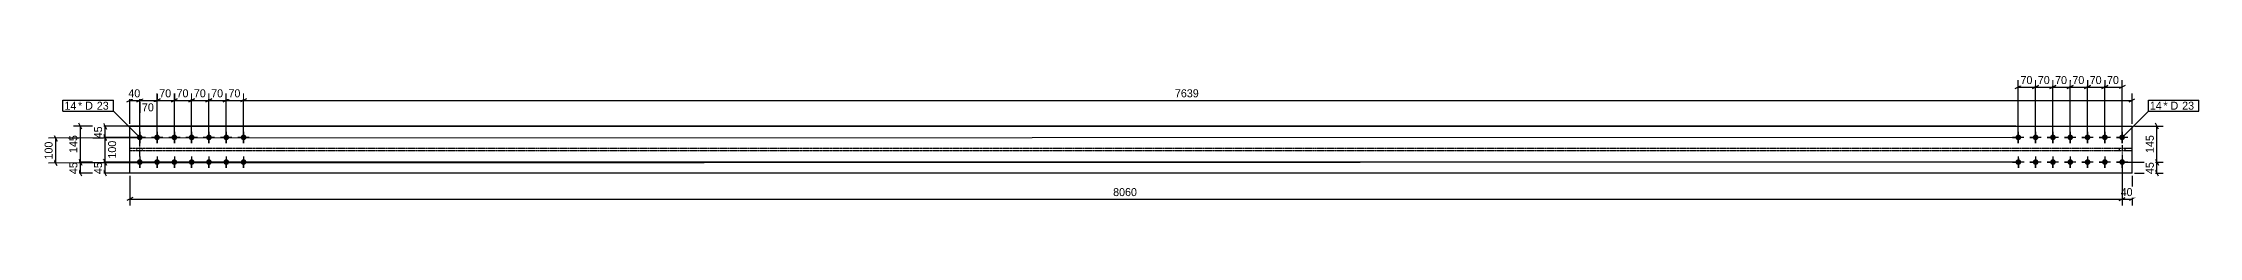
# Model space of a CAD drawing. Header units: millimetres. Extents: x 26 to 22410, y 32 to 1108.
# Drawn here: x 26 to 8746, y 32 to 562 of the extents above; entities that cross this region are included whole.
import ezdxf

# ---------------------------------------------------------------- set-up
doc = ezdxf.new("R2010")
doc.units = ezdxf.units.MM
doc.linetypes.add('DXK_LINE_DOT2', pattern=[3.9198, 1.9599, -1.9599])
doc.linetypes.add('DXK_LINE_DOT4', pattern=[0.9408, 0.4704, -0.4704])
doc.styles.add('Comic Sans MS', font='COMIC.TTF', dxfattribs={"height": 0.2})

msp = doc.modelspace()

# ---------------------------------------------------------------- hatches: boundary and pattern name
at = {"linetype": 'Continuous'}
for points in [[(416.5, 296.1, -1), (416.5, 319.1, -1)], [(486.5, 296.1, -1), (486.5, 319.1, -1)], [(556.5, 296.1, -1), (556.5, 319.1, -1)], [(626.5, 296.1, -1), (626.5, 319.1, -1)], [(696.5, 296.1, -1), (696.5, 319.1, -1)], [(766.5, 296.1, -1), (766.5, 319.1, -1)], [(836.5, 296.1, -1), (836.5, 319.1, -1)], [(8015.9, 296.1, -1), (8015.9, 319.1, -1)], [(8085.9, 296.1, -1), (8085.9, 319.1, -1)], [(8155.9, 296.2, -1), (8155.9, 319.2, -1)], [(8225.9, 296.2, -1), (8225.9, 319.2, -1)], [(8295.9, 296.2, -1), (8295.9, 319.2, -1)], [(8365.9, 296.3, -1), (8365.9, 319.3, -1)], [(8435.9, 296.3, -1), (8435.9, 319.3, -1)], [(416.5, 196.1, -1), (416.5, 219.1, -1)], [(486.5, 196.1, -1), (486.5, 219.1, -1)], [(556.5, 196.1, -1), (556.5, 219.1, -1)], [(626.5, 196.1, -1), (626.5, 219.1, -1)], [(696.5, 196.1, -1), (696.5, 219.1, -1)], [(766.5, 196.1, -1), (766.5, 219.1, -1)], [(836.5, 196.1, -1), (836.5, 219.1, -1)], [(8016, 196.1, -1), (8016, 219.1, -1)], [(8086, 196.1, -1), (8086, 219.1, -1)], [(8156, 196.2, -1), (8156, 219.2, -1)], [(8226, 196.2, -1), (8226, 219.2, -1)], [(8296, 196.2, -1), (8296, 219.2, -1)], [(8366, 196.3, -1), (8366, 219.3, -1)], [(8436, 196.3, -1), (8436, 219.3, -1)]]:
    msp.add_hatch(color=3, dxfattribs=at).paths.add_polyline_path(points)

# ---------------------------------------------------------------- linework, layer by layer
at = {"color": 8, "linetype": 'Continuous'}
for p, q in [((8015.9, 317.6), (8015.8, 539.6)), ((8085.9, 317.6), (8085.8, 539.6)), ((8155.9, 317.7), (8155.8, 539.6)), ((8225.9, 317.7), (8225.8, 539.7)), ((8295.9, 317.7), (8295.8, 539.7)), ((8365.9, 317.8), (8365.8, 539.7)), ((8435.9, 317.8), (8435.8, 539.8)), ((404.5, 451.6), (428.5, 463.6)), ((416.5, 317.6), (416.5, 483.2)), ((474.5, 451.6), (498.5, 463.6)), ((486.5, 317.6), (486.5, 486)), ((544.5, 451.6), (568.5, 463.6)), ((556.5, 317.6), (556.5, 486)), ((614.5, 451.6), (638.5, 463.6)), ((626.5, 317.6), (626.5, 486)), ((684.5, 451.6), (708.5, 463.6)), ((696.5, 317.6), (696.5, 486)), ((696.5, 457.6), (766.5, 457.6)), ((778.5, 463.6), (754.5, 451.6)), ((766.5, 317.6), (766.5, 486)), ((848.5, 463.6), (824.5, 451.6)), ((848.5, 463.6), (824.5, 451.6)), ((836.5, 317.6), (836.5, 486)), ((836.5, 317.6), (836.5, 486)), ((836.5, 457.6), (8475.9, 457.6)), ((8003.8, 505.2), (8027.8, 517.2)), ((8073.8, 505.2), (8097.8, 517.2)), ((8143.8, 505.2), (8167.8, 517.2)), ((8213.8, 505.3), (8237.8, 517.3)), ((8283.8, 505.3), (8307.8, 517.3)), ((8353.8, 505.3), (8377.8, 517.3)), ((8365.8, 511.3), (8435.8, 511.4)), ((8447.8, 517.4), (8423.8, 505.4)), ((8463.9, 451.6), (8487.9, 463.6)), ((8006, 352.6), (148, 352.6)), ((182.4, 340.6), (170.4, 364.6)), ((176.4, 207.6), (176.4, 352.6)), ((366.4, 352.6), (248, 352.6)), ((8485.9, 352.6), (8602, 352.6)), ((8582.4, 340.6), (8570.4, 364.6)), ((8576.4, 207.8), (8576.4, 352.6)), ((76.4, 203.9), (76.4, 303.9)), ((406.5, 307.6), (250.8, 307.6)), ((270.4, 319.6), (282.4, 295.6)), ((276.4, 207.6), (276.4, 307.6)), ((8006, 207.6), (148, 207.6)), ((170.4, 219.6), (182.4, 195.6)), ((182.4, 150.6), (170.4, 174.6)), ((406.5, 207.6), (250.8, 207.6)), ((282.4, 195.6), (270.4, 219.6)), ((8436, 197.8), (8436, 32)), ((8446, 207.8), (8602, 207.8)), ((8570.4, 219.8), (8582.4, 195.8)), ((8582.4, 150.6), (8570.4, 174.6)), ((8006, 162.6), (148, 162.6)), ((366.4, 162.6), (248, 162.6)), ((376.4, 152.6), (376.4, 32)), ((8475.9, 152.6), (8475.9, 32)), ((8485.9, 162.6), (8602, 162.6)), ((388.4, 63.6), (364.4, 51.6)), ((8424, 51.6), (8448, 63.6)), ((8436, 57.6), (8475.9, 57.6)), ((8487.9, 63.6), (8463.9, 51.6))]:
    msp.add_line(p, q, dxfattribs=at)
at = {"color": 7, "linetype": 'Continuous'}
for p, q in [((376.4, 162.6), (376.4, 352.6)), ((376.4, 352.6), (8475.9, 352.6)), ((8475.9, 162.6), (8475.9, 352.6)), ((8475.9, 162.6), (376.4, 162.6))]:
    msp.add_line(p, q, dxfattribs=at)
at = {"color": 7, "linetype": 'DXK_LINE_DOT4'}
for p, q in [((8475.9, 262.3), (376.4, 262.3)), ((8475.9, 252.9), (376.4, 252.9))]:
    msp.add_line(p, q, dxfattribs=at)
at = {"color": 3, "linetype": 'Continuous'}
for p, q in [((439.5, 307.6), (393.5, 307.6)), ((393.5, 307.6), (408.8, 307.6)), ((416.5, 330.6), (416.5, 284.6)), ((416.5, 330.6), (416.5, 315.3)), ((416.5, 284.6), (416.5, 299.9)), ((439.5, 307.6), (424.2, 307.6)), ((509.5, 307.6), (463.5, 307.6)), ((463.5, 307.6), (478.8, 307.6)), ((486.5, 330.6), (486.5, 284.6)), ((486.5, 330.6), (486.5, 315.3)), ((486.5, 284.6), (486.5, 299.9)), ((509.5, 307.6), (494.2, 307.6)), ((579.5, 307.6), (533.5, 307.6)), ((533.5, 307.6), (548.8, 307.6)), ((556.5, 330.6), (556.5, 284.6)), ((556.5, 330.6), (556.5, 315.3)), ((556.5, 284.6), (556.5, 299.9)), ((579.5, 307.6), (564.2, 307.6)), ((649.5, 307.6), (603.5, 307.6)), ((603.5, 307.6), (618.8, 307.6)), ((626.5, 330.6), (626.5, 284.6)), ((626.5, 330.6), (626.5, 315.3)), ((626.5, 284.6), (626.5, 299.9)), ((649.5, 307.6), (634.2, 307.6)), ((719.5, 307.6), (673.5, 307.6)), ((673.5, 307.6), (688.8, 307.6)), ((696.5, 330.6), (696.5, 284.6)), ((696.5, 330.6), (696.5, 315.3)), ((696.5, 284.6), (696.5, 299.9)), ((719.5, 307.6), (704.2, 307.6)), ((789.5, 307.6), (743.5, 307.6)), ((743.5, 307.6), (758.8, 307.6)), ((766.5, 330.6), (766.5, 284.6)), ((766.5, 330.6), (766.5, 315.3)), ((766.5, 284.6), (766.5, 299.9)), ((789.5, 307.6), (774.2, 307.6)), ((859.5, 307.6), (813.5, 307.6)), ((813.5, 307.6), (828.8, 307.6)), ((836.5, 330.6), (836.5, 284.6)), ((836.5, 330.6), (836.5, 315.3)), ((836.5, 284.6), (836.5, 299.9)), ((859.5, 307.6), (844.2, 307.6)), ((8038.9, 307.6), (7992.9, 307.6)), ((7992.9, 307.6), (8008.2, 307.6)), ((8015.9, 330.6), (8015.9, 284.6)), ((8015.9, 330.6), (8015.9, 315.3)), ((8015.9, 284.6), (8015.9, 299.9)), ((8038.9, 307.6), (8023.6, 307.6)), ((8108.9, 307.6), (8062.9, 307.6)), ((8062.9, 307.6), (8078.2, 307.6)), ((8085.9, 330.6), (8085.9, 284.6)), ((8085.9, 330.6), (8085.9, 315.3)), ((8085.9, 284.6), (8085.9, 300)), ((8108.9, 307.6), (8093.6, 307.6)), ((8178.9, 307.7), (8132.9, 307.7)), ((8132.9, 307.7), (8148.2, 307.7)), ((8155.9, 330.7), (8155.9, 284.7)), ((8155.9, 330.7), (8155.9, 315.3)), ((8155.9, 284.7), (8155.9, 300)), ((8178.9, 307.7), (8163.6, 307.7)), ((8248.9, 307.7), (8202.9, 307.7)), ((8202.9, 307.7), (8218.2, 307.7)), ((8225.9, 330.7), (8225.9, 284.7)), ((8225.9, 330.7), (8225.9, 315.4)), ((8225.9, 284.7), (8225.9, 300)), ((8248.9, 307.7), (8233.6, 307.7)), ((8318.9, 307.7), (8272.9, 307.7)), ((8272.9, 307.7), (8288.2, 307.7)), ((8295.9, 330.7), (8295.9, 284.7)), ((8295.9, 330.7), (8295.9, 315.4)), ((8295.9, 284.7), (8295.9, 300)), ((8318.9, 307.7), (8303.6, 307.7)), ((8388.9, 307.8), (8342.9, 307.8)), ((8342.9, 307.8), (8358.2, 307.8)), ((8365.9, 330.8), (8365.9, 284.8)), ((8365.9, 330.8), (8365.9, 315.4)), ((8365.9, 284.8), (8365.9, 300.1)), ((8388.9, 307.8), (8373.6, 307.8)), ((8458.9, 307.8), (8412.9, 307.8)), ((8412.9, 307.8), (8428.2, 307.8)), ((8435.9, 330.8), (8435.9, 284.8)), ((8435.9, 330.8), (8435.9, 315.5)), ((8435.9, 284.8), (8435.9, 300.1)), ((8458.9, 307.8), (8443.6, 307.8)), ((439.5, 207.6), (393.5, 207.6)), ((393.5, 207.6), (408.8, 207.6)), ((416.5, 230.6), (416.5, 184.6)), ((416.5, 230.6), (416.5, 215.3)), ((416.5, 184.6), (416.5, 199.9)), ((439.5, 207.6), (424.2, 207.6)), ((509.5, 207.6), (463.5, 207.6)), ((463.5, 207.6), (478.8, 207.6)), ((486.5, 230.6), (486.5, 184.6)), ((486.5, 230.6), (486.5, 215.3)), ((486.5, 184.6), (486.5, 199.9)), ((509.5, 207.6), (494.2, 207.6)), ((579.5, 207.6), (533.5, 207.6)), ((533.5, 207.6), (548.8, 207.6)), ((556.5, 230.6), (556.5, 184.6)), ((556.5, 230.6), (556.5, 215.3)), ((556.5, 184.6), (556.5, 199.9)), ((579.5, 207.6), (564.2, 207.6)), ((649.5, 207.6), (603.5, 207.6)), ((603.5, 207.6), (618.8, 207.6)), ((626.5, 230.6), (626.5, 184.6)), ((626.5, 230.6), (626.5, 215.3)), ((626.5, 184.6), (626.5, 199.9)), ((649.5, 207.6), (634.2, 207.6)), ((719.5, 207.6), (673.5, 207.6)), ((673.5, 207.6), (688.8, 207.6)), ((696.5, 230.6), (696.5, 184.6)), ((696.5, 230.6), (696.5, 215.3)), ((696.5, 184.6), (696.5, 199.9)), ((719.5, 207.6), (704.2, 207.6)), ((789.5, 207.6), (743.5, 207.6)), ((743.5, 207.6), (758.8, 207.6)), ((766.5, 230.6), (766.5, 184.6)), ((766.5, 230.6), (766.5, 215.3)), ((766.5, 184.6), (766.5, 199.9)), ((789.5, 207.6), (774.2, 207.6)), ((859.5, 207.6), (813.5, 207.6)), ((813.5, 207.6), (828.8, 207.6)), ((836.5, 230.6), (836.5, 184.6)), ((836.5, 230.6), (836.5, 215.3)), ((836.5, 184.6), (836.5, 199.9)), ((859.5, 207.6), (844.2, 207.6)), ((8039, 207.6), (7993, 207.6)), ((7993, 207.6), (8008.3, 207.6)), ((8015.9, 230.6), (8016, 184.6)), ((8015.9, 230.6), (8016, 215.3)), ((8016, 184.6), (8016, 199.9)), ((8039, 207.6), (8023.6, 207.6)), ((8109, 207.6), (8063, 207.6)), ((8063, 207.6), (8078.3, 207.6)), ((8085.9, 230.6), (8086, 184.6)), ((8085.9, 230.6), (8086, 215.3)), ((8086, 184.6), (8086, 200)), ((8109, 207.6), (8093.6, 207.6)), ((8179, 207.7), (8133, 207.7)), ((8133, 207.7), (8148.3, 207.7)), ((8155.9, 230.7), (8156, 184.7)), ((8155.9, 230.7), (8156, 215.3)), ((8156, 184.7), (8156, 200)), ((8179, 207.7), (8163.6, 207.7)), ((8249, 207.7), (8203, 207.7)), ((8203, 207.7), (8218.3, 207.7)), ((8225.9, 230.7), (8226, 184.7)), ((8225.9, 230.7), (8226, 215.4)), ((8226, 184.7), (8226, 200)), ((8249, 207.7), (8233.6, 207.7)), ((8319, 207.7), (8273, 207.7)), ((8273, 207.7), (8288.3, 207.7)), ((8295.9, 230.7), (8296, 184.7)), ((8295.9, 230.7), (8296, 215.4)), ((8296, 184.7), (8296, 200)), ((8319, 207.7), (8303.6, 207.7)), ((8389, 207.8), (8343, 207.8)), ((8343, 207.8), (8358.3, 207.8)), ((8365.9, 230.8), (8366, 184.8)), ((8365.9, 230.8), (8366, 215.4)), ((8366, 184.8), (8366, 200.1)), ((8389, 207.8), (8373.6, 207.8)), ((8459, 207.8), (8413, 207.8)), ((8413, 207.8), (8428.3, 207.8)), ((8435.9, 230.8), (8436, 184.8)), ((8435.9, 230.8), (8436, 215.5)), ((8436, 184.8), (8436, 200.1)), ((8459, 207.8), (8443.6, 207.8))]:
    msp.add_line(p, q, dxfattribs=at)
at = {"color": 3, "linetype": 'DXK_LINE_DOT2'}
for p, q in [((404.9, 252.9), (404.9, 262.3)), ((404.9, 252.9), (404.9, 262.3)), ((404.9, 252.9), (404.9, 262.3)), ((404.9, 252.9), (404.9, 262.3)), ((404.9, 252.9), (404.9, 262.3)), ((416.4, 229.7), (416.4, 292.9)), ((416.4, 229.7), (416.4, 292.9)), ((416.4, 229.7), (416.4, 292.9)), ((416.4, 229.7), (416.4, 292.9)), ((416.4, 229.7), (416.4, 292.9)), ((427.9, 252.9), (427.9, 262.3)), ((427.9, 252.9), (427.9, 262.3)), ((427.9, 252.9), (427.9, 262.3)), ((427.9, 252.9), (427.9, 262.3)), ((427.9, 252.9), (427.9, 262.3)), ((8424.4, 262.3), (8424.4, 252.9)), ((8424.4, 262.3), (8424.4, 252.9)), ((8424.4, 262.3), (8424.4, 252.9)), ((8424.4, 262.3), (8424.4, 252.9)), ((8424.4, 262.3), (8424.4, 252.9)), ((8435.9, 275.5), (8435.9, 212.3)), ((8435.9, 275.5), (8435.9, 212.3)), ((8435.9, 275.5), (8435.9, 212.3)), ((8435.9, 275.5), (8435.9, 212.3)), ((8435.9, 275.5), (8435.9, 212.3)), ((8447.4, 262.3), (8447.4, 252.9)), ((8447.4, 262.3), (8447.4, 252.9)), ((8447.4, 262.3), (8447.4, 252.9)), ((8447.4, 262.3), (8447.4, 252.9)), ((8447.4, 262.3), (8447.4, 252.9))]:
    msp.add_line(p, q, dxfattribs=at)

# ---------------------------------------------------------------- wipeouts: each hides what was drawn before it
at = {"color": 0}
for points in [[(157.3, 419.7), (157.3, 451.7), (112, 451.7), (112, 419.7)], [(8593.3, 419.9), (8593.3, 451.9), (8548, 451.9), (8548, 419.9)]]:
    msp.add_wipeout(points, dxfattribs=at)

# ---------------------------------------------------------------- next in the draw order: wipeouts: each hides what was drawn before it
for points in [[(8433.3, 517.4), (8433.3, 562.2), (8368.3, 562.1), (8368.4, 517.3)], [(157.3, 419.7), (157.3, 451.7), (112, 451.7), (112, 419.7)], [(764, 463.6), (764, 508.4), (699, 508.4), (699, 463.6)], [(4714.7, 463.6), (4714.7, 508.4), (4597.7, 508.4), (4597.7, 463.6)], [(8593.3, 419.9), (8593.3, 451.9), (8548, 451.9), (8548, 419.9)], [(170.4, 322.2), (125.6, 322.2), (125.6, 238), (170.4, 238)], [(327.2, 299.7), (282.4, 299.7), (282.4, 215.5), (327.2, 215.5)], [(8570.4, 322.3), (8525.6, 322.3), (8525.6, 238.1), (8570.4, 238.1)], [(8488.4, 63.6), (8488.4, 108.4), (8423.5, 108.4), (8423.5, 63.6)]]:
    msp.add_wipeout(points, dxfattribs=at)

# ---------------------------------------------------------------- next in the draw order: linework, layer by layer
at = {"color": 8, "linetype": 'Continuous'}
for p, q in [((8365.9, 317.8), (8365.8, 539.7)), ((626.5, 457.6), (696.5, 457.6)), ((708.5, 463.6), (684.5, 451.6)), ((696.5, 317.6), (696.5, 486)), ((754.5, 451.6), (778.5, 463.6)), ((766.5, 317.6), (766.5, 486)), ((766.5, 457.6), (836.5, 457.6)), ((8295.8, 511.3), (8365.8, 511.3)), ((8377.8, 517.3), (8353.8, 505.3)), ((8475.9, 362.6), (8475.9, 486)), ((270.4, 364.6), (282.4, 340.6)), ((276.4, 307.6), (276.4, 352.6)), ((70.4, 315.9), (82.4, 291.9)), ((406.5, 307.6), (248, 307.6)), ((282.4, 295.6), (270.4, 319.6)), ((8006, 207.6), (148, 207.6)), ((170.4, 219.6), (182.4, 195.6)), ((176.4, 162.6), (176.4, 207.6)), ((406.5, 207.6), (248, 207.6)), ((270.4, 219.6), (282.4, 195.6)), ((282.4, 150.6), (270.4, 174.6)), ((276.4, 162.6), (276.4, 207.6)), ((8436, 197.8), (8436, 32)), ((8446, 207.8), (8602, 207.8)), ((8570.4, 219.8), (8582.4, 195.8)), ((8576.4, 162.6), (8576.4, 207.8)), ((376.4, 57.6), (8436, 57.6)), ((8424, 51.6), (8448, 63.6))]:
    msp.add_line(p, q, dxfattribs=at)
at = {"color": 7, "linetype": 'Continuous'}
for p, q in [((106, 413.7), (106, 457.7)), ((8542, 413.9), (8542, 457.9)), ((8435.9, 307.8), (8542, 413.9))]:
    msp.add_line(p, q, dxfattribs=at)

# ---------------------------------------------------------------- next in the draw order: texts
at = {"color": 3, "style": 'Comic Sans MS'}
for s, rotation, p in [('70', 0.02865, (8374.7, 523.7)), ('145', 90.00021, (164, 244.4)), ('100', 90.00021, (320.8, 221.9)), ('145', 90.00021, (8564, 244.5))]:
    msp.add_text(s, height=32.38, rotation=rotation, dxfattribs=at).set_placement(p)
for s, p in [('70', (705.4, 470)), ('7639', (4604.1, 470)), ('40', (8429.9, 70))]:
    msp.add_text(s, height=32.38, dxfattribs=at).set_placement(p)

# ---------------------------------------------------------------- next in the draw order: wipeouts: each hides what was drawn before it
at = {"color": 0}
for points in [[(233.1, 419.7), (233.1, 451.7), (166.9, 451.7), (166.9, 419.7)], [(8669, 419.9), (8669, 451.9), (8602.9, 451.9), (8602.9, 419.9)]]:
    msp.add_wipeout(points, dxfattribs=at)

# ---------------------------------------------------------------- next in the draw order: wipeouts: each hides what was drawn before it
for points in [[(8363.3, 517.3), (8363.3, 562.1), (8298.3, 562.1), (8298.4, 517.3)], [(233.1, 419.7), (233.1, 451.7), (166.9, 451.7), (166.9, 419.7)], [(694, 463.6), (694, 508.4), (629, 508.4), (629, 463.6)], [(834, 463.6), (834, 508.4), (769, 508.4), (769, 463.6)], [(8669, 419.9), (8669, 451.9), (8602.9, 451.9), (8602.9, 419.9)], [(270.4, 362.6), (225.6, 362.6), (225.6, 297.6), (270.4, 297.6)], [(170.4, 217.6), (125.6, 217.6), (125.6, 152.6), (170.4, 152.6)], [(270.4, 217.6), (225.6, 217.6), (225.6, 152.6), (270.4, 152.6)], [(8570.4, 217.7), (8525.6, 217.7), (8525.6, 152.7), (8570.4, 152.7)], [(4464.7, 63.6), (4464.7, 108.4), (4347.7, 108.4), (4347.7, 63.6)]]:
    msp.add_wipeout(points, dxfattribs=at)

# ---------------------------------------------------------------- next in the draw order: linework, layer by layer
at = {"color": 8, "linetype": 'Continuous'}
for p, q in [((8295.9, 317.7), (8295.8, 539.7)), ((556.5, 457.6), (626.5, 457.6)), ((638.5, 463.6), (614.5, 451.6)), ((626.5, 317.6), (626.5, 486)), ((8225.8, 511.3), (8295.8, 511.3)), ((8307.8, 517.3), (8283.8, 505.3)), ((8005.9, 307.6), (48, 303.9)), ((8006, 207.6), (48, 203.9)), ((82.4, 191.9), (70.4, 215.9))]:
    msp.add_line(p, q, dxfattribs=at)

# ---------------------------------------------------------------- next in the draw order: texts
at = {"color": 3, "style": 'Comic Sans MS'}
for s, rotation, p in [('70', 0.02865, (8304.7, 523.7)), ('45', 90.00021, (264, 304)), ('45', 90.00021, (164, 159)), ('45', 90.00021, (264, 159)), ('45', 90.00021, (8564, 159.1))]:
    msp.add_text(s, height=32.38, rotation=rotation, dxfattribs=at).set_placement(p)
for s, p in [('14', (112, 419.7)), ('70', (635.4, 470)), ('70', (775.4, 470)), ('14', (8548, 419.9)), ('8060', (4354.1, 70))]:
    msp.add_text(s, height=32.38, dxfattribs=at).set_placement(p)

# ---------------------------------------------------------------- next in the draw order: wipeouts: each hides what was drawn before it
at = {"color": 0}
for points in [[(294.8, 419.7), (294.8, 451.7), (242.7, 451.7), (242.7, 419.7)], [(8730.8, 419.9), (8730.8, 451.9), (8678.6, 451.9), (8678.6, 419.9)]]:
    msp.add_wipeout(points, dxfattribs=at)

# ---------------------------------------------------------------- next in the draw order: wipeouts: each hides what was drawn before it
for points in [[(8293.3, 517.3), (8293.3, 562.1), (8228.3, 562.1), (8228.4, 517.3)], [(294.8, 419.7), (294.8, 451.7), (242.7, 451.7), (242.7, 419.7)], [(624, 463.6), (624, 508.4), (559, 508.4), (559, 463.6)], [(8730.8, 419.9), (8730.8, 451.9), (8678.6, 451.9), (8678.6, 419.9)], [(70.4, 296), (25.6, 295.9), (25.6, 211.8), (70.4, 211.8)]]:
    msp.add_wipeout(points, dxfattribs=at)

# ---------------------------------------------------------------- next in the draw order: linework, layer by layer
at = {"color": 8, "linetype": 'Continuous'}
for p, q in [((8225.9, 317.7), (8225.8, 539.7)), ((486.5, 457.6), (556.5, 457.6)), ((568.5, 463.6), (544.5, 451.6)), ((556.5, 317.6), (556.5, 486)), ((8155.8, 511.2), (8225.8, 511.3)), ((8237.8, 517.3), (8213.8, 505.3))]:
    msp.add_line(p, q, dxfattribs=at)
at = {"color": 7, "linetype": 'Continuous'}
for p, q in [((106, 457.7), (310.4, 457.7)), ((310.4, 413.7), (310.4, 457.7)), ((8542, 457.9), (8746.4, 457.9)), ((8746.4, 413.9), (8746.4, 457.9)), ((106, 413.7), (310.4, 413.7)), ((8542, 413.9), (8746.4, 413.9))]:
    msp.add_line(p, q, dxfattribs=at)

# ---------------------------------------------------------------- next in the draw order: texts
at = {"color": 3, "style": 'Comic Sans MS'}
for s, rotation, p in [('70', 0.02865, (8234.7, 523.7)), ('100', 90.02886, (64, 218.2))]:
    msp.add_text(s, height=32.38, rotation=rotation, dxfattribs=at).set_placement(p)
for s, p in [('* D', (166.9, 419.7)), ('23', (242.7, 419.7)), ('70', (565.4, 470)), ('* D', (8602.9, 419.9)), ('23', (8678.6, 419.9))]:
    msp.add_text(s, height=32.38, dxfattribs=at).set_placement(p)

# ---------------------------------------------------------------- next in the draw order: wipeouts: each hides what was drawn before it
at = {"color": 0}
for points in [[(8223.3, 517.3), (8223.3, 562.1), (8158.3, 562), (8158.4, 517.2)], [(554, 463.6), (554, 508.4), (489, 508.4), (489, 463.6)]]:
    msp.add_wipeout(points, dxfattribs=at)

# ---------------------------------------------------------------- next in the draw order: linework, layer by layer
at = {"color": 8, "linetype": 'Continuous'}
for p, q in [((8155.9, 317.7), (8155.8, 539.6)), ((416.5, 457.6), (486.5, 457.6)), ((498.5, 463.6), (474.5, 451.6)), ((486.5, 317.6), (486.5, 483.2)), ((8085.8, 511.2), (8155.8, 511.2)), ((8167.8, 517.2), (8143.8, 505.2))]:
    msp.add_line(p, q, dxfattribs=at)

# ---------------------------------------------------------------- next in the draw order: texts
at = {"color": 3, "style": 'Comic Sans MS'}
msp.add_text('70', height=32.38, rotation=0.02865, dxfattribs=at).set_placement((8164.7, 523.6))
msp.add_text('70', height=32.38, dxfattribs=at).set_placement((495.4, 470))

# ---------------------------------------------------------------- next in the draw order: wipeouts: each hides what was drawn before it
at = {"color": 0}
for points in [[(8153.3, 517.2), (8153.3, 562), (8088.3, 562), (8088.4, 517.2)], [(484, 406.8), (484, 451.6), (419, 451.6), (419, 406.8)]]:
    msp.add_wipeout(points, dxfattribs=at)

# ---------------------------------------------------------------- next in the draw order: linework, layer by layer
at = {"color": 8, "linetype": 'Continuous'}
for p, q in [((8085.9, 317.6), (8085.8, 539.6)), ((364.4, 451.6), (388.4, 463.6)), ((376.4, 362.6), (376.4, 486)), ((376.4, 457.6), (416.5, 457.6)), ((428.5, 463.6), (404.5, 451.6)), ((416.5, 317.6), (416.5, 486)), ((8015.8, 511.2), (8085.8, 511.2)), ((8097.8, 517.2), (8073.8, 505.2))]:
    msp.add_line(p, q, dxfattribs=at)
at = {"color": 7, "linetype": 'Continuous'}
msp.add_line((416.5, 307.6), (310.4, 413.7), dxfattribs=at)

# ---------------------------------------------------------------- next in the draw order: texts
at = {"color": 3, "style": 'Comic Sans MS'}
msp.add_text('70', height=32.38, rotation=0.02865, dxfattribs=at).set_placement((8094.7, 523.6))
msp.add_text('70', height=32.38, dxfattribs=at).set_placement((425.4, 413.2))

# ---------------------------------------------------------------- next in the draw order: wipeouts: each hides what was drawn before it
at = {"color": 0}
for points in [[(8083.3, 517.2), (8083.3, 562), (8018.3, 562), (8018.4, 517.2)], [(428.9, 463.6), (428.9, 508.4), (364, 508.4), (364, 463.6)]]:
    msp.add_wipeout(points, dxfattribs=at)

# ---------------------------------------------------------------- next in the draw order: texts
at = {"color": 3, "style": 'Comic Sans MS'}
msp.add_text('70', height=32.38, rotation=0.02865, dxfattribs=at).set_placement((8024.7, 523.6))
msp.add_text('40', height=32.38, dxfattribs=at).set_placement((370.4, 470))

doc.saveas('drawing.dxf')
